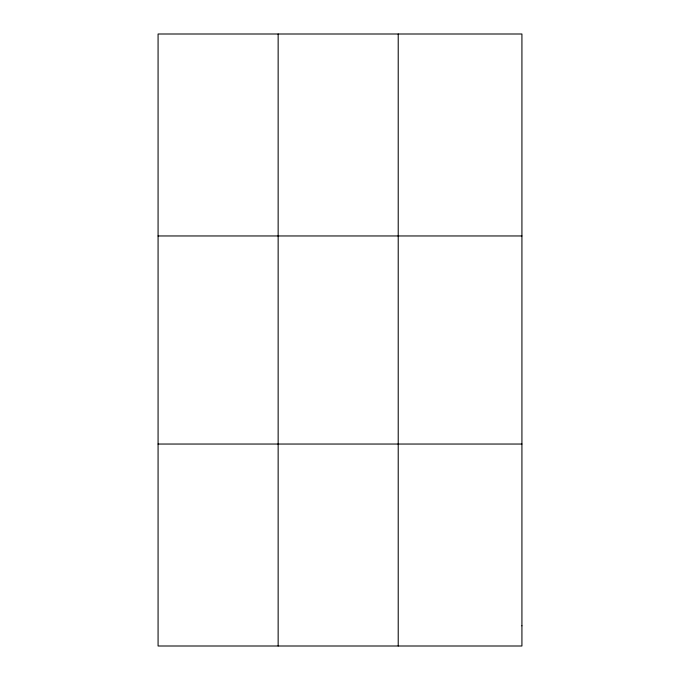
<?xml version="1.0" encoding="UTF-8"?>
<svg xmlns="http://www.w3.org/2000/svg" width="680" height="680" viewBox="0 0 680 680"><rect width="100%" height="100%" fill="white"/><g stroke="black" fill="none" stroke-linecap="round" stroke-linejoin="round"><path stroke-width="1.02" d="M278.146 646L278.146 34M398.216 646L398.216 34M158.075 235.96L521.925 235.96M158.075 444.04L521.925 444.04M521.925 625.804L521.925 646L158.075 646L158.075 34L521.925 34L521.925 625.804"/></g></svg>
